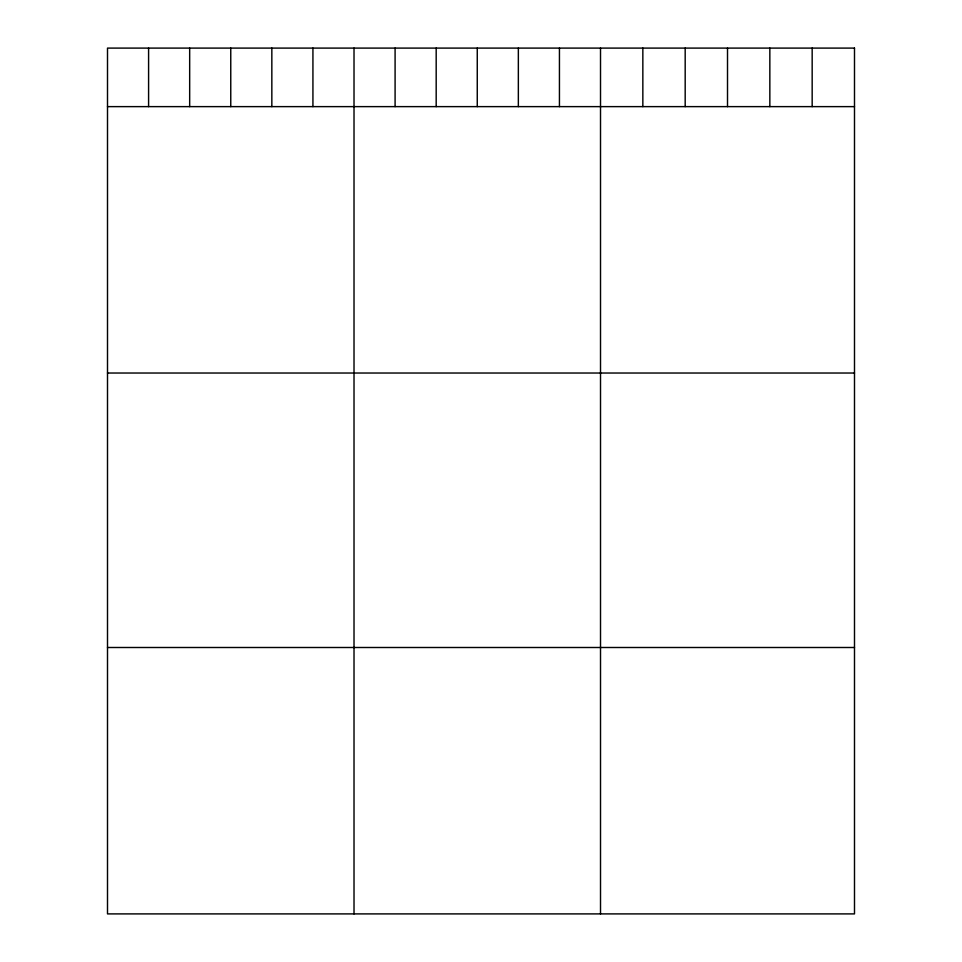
<?xml version="1.0" encoding="UTF-8"?>
<svg xmlns="http://www.w3.org/2000/svg" width="962" height="962" viewBox="0 0 962 962"><rect width="100%" height="100%" fill="white"/><g stroke="black" fill="none" stroke-linecap="round" stroke-linejoin="round"><path stroke-width="1.44" d="M107.504 106.626L854.496 106.626M107.504 373.028L854.496 373.028M107.504 647.498L854.496 647.498M812.168 48.1L812.168 106.626M769.841 48.1L769.841 106.626M727.512 48.1L727.512 106.626M685.184 48.1L685.184 106.626M642.844 48.1L642.844 106.626M600.516 48.1L600.516 913.9M559.439 48.1L559.439 106.626M518.35 48.1L518.35 106.626M477.26 48.1L477.26 106.626M436.183 48.1L436.183 106.626M395.093 48.1L395.093 106.626M354.016 48.1L354.016 913.9M312.927 48.1L312.927 106.626M271.837 48.1L271.837 106.626M230.76 48.1L230.76 106.626M189.67 48.1L189.67 106.626M148.593 48.1L148.593 106.626M854.496 48.1L107.504 48.1L107.504 913.9L854.496 913.9L854.496 48.1"/></g></svg>
